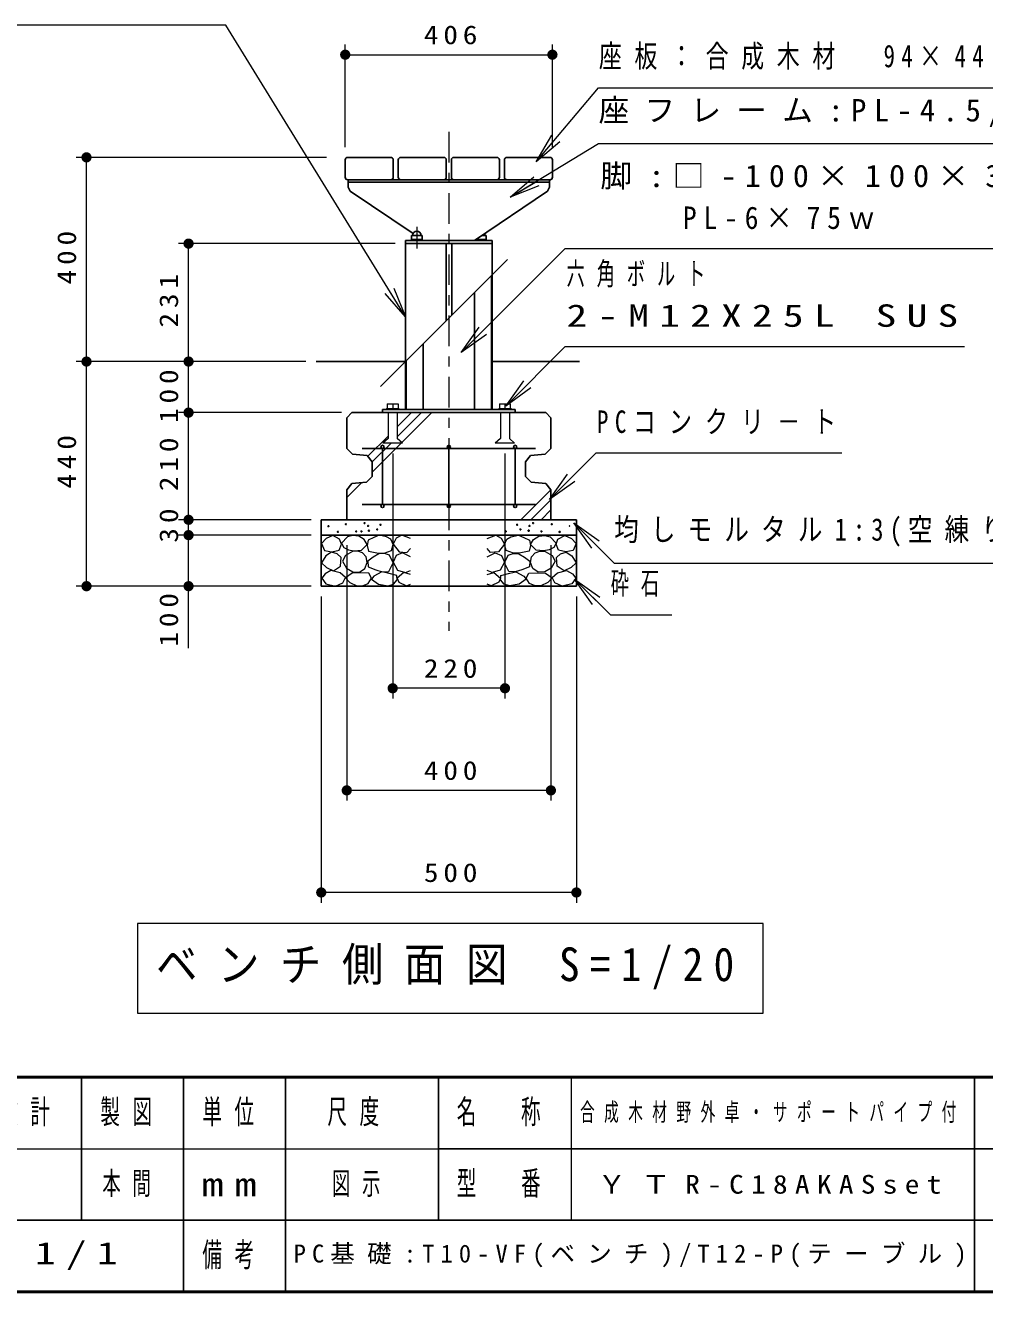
# Model space of a CAD drawing. Units: millimetres on the paper, with parts at other scales. Extents: x -365 to 0, y 0 to 257.
# Drawn here: x -223 to -129, y 0 to 124 of the extents above; entities that cross this region are included whole.
import ezdxf

# ---------------------------------------------------------------- set-up
doc = ezdxf.new("R2010")
doc.units = ezdxf.units.MM
doc.linetypes.add('USER2', pattern=[6, 3, -1, 1, -1])
doc.layers.add('LY_1', color=7, linetype='Continuous', lineweight=25)
doc.layers.add('LY_4', color=7, linetype='Continuous', lineweight=13)
doc.styles.add('ＭＳ ゴシック', font='')
doc.styles.get('ＭＳ ゴシック').set_extended_font_data('MS Gothic')

# ---------------------------------------------------------------- blocks, each defined once
blk = doc.blocks.new('filled_dot')
at = {"color": 0, "linetype": 'Continuous', "lineweight": -2, "const_width": 1.25}
blk.add_lwpolyline([(-0.625, 0, 1), (0.625, 0, 1)], format="xyb", close=True, dxfattribs=at)

msp = doc.modelspace()

# ---------------------------------------------------------------- linework, layer by layer
at = {"layer": 'LY_1', "lineweight": 13}
for p, q in [((-191.651, 112.099), (-191.651, 122.153)), ((-171.351, 112.099), (-171.351, 122.153)), ((-191.651, 121.153), (-171.351, 121.153)), ((-172.949, 110.645), (-171.396, 113.26)), ((-172.949, 110.645), (-171.014, 112.938)), ((-170.632, 112.615), (-172.949, 110.645)), ((-193.501, 111.099), (-218.001, 111.099)), ((-217.001, 91.099), (-217.001, 111.099)), ((-175.491, 107.193), (-173.186, 109.176)), ((-175.491, 107.193), (-172.926, 108.749)), ((-172.667, 108.321), (-175.491, 107.193)), ((-186.751, 102.649), (-208.001, 102.649)), ((-207.001, 91.099), (-207.001, 102.649)), ((-185.751, 95.465), (-187.326, 98.018)), ((-186.9, 98.281), (-185.751, 95.465)), ((-185.751, 95.465), (-187.752, 97.756)), ((-180.282, 91.977), (-178.514, 94.451)), ((-180.282, 91.977), (-178.161, 94.098)), ((-177.807, 93.744), (-180.282, 91.977)), ((-195.501, 91.099), (-218.001, 91.099)), ((-217.001, 69.099), (-217.001, 91.099)), ((-195.501, 91.099), (-208.001, 91.099)), ((-207.001, 86.099), (-207.001, 91.099)), ((-175.93, 86.743), (-174.162, 89.218)), ((-175.93, 86.743), (-173.808, 88.864)), ((-173.455, 88.51), (-175.93, 86.743)), ((-192.001, 86.099), (-208.001, 86.099)), ((-207.001, 75.599), (-207.001, 86.099)), ((-186.551, 83.713), (-184.165, 86.099)), ((-186.551, 84.703), (-185.155, 86.099)), ((-186.117, 83.158), (-183.175, 86.099)), ((-189.434, 81.82), (-187.451, 83.803)), ((-189.002, 80.273), (-186.175, 83.099)), ((-189.002, 81.263), (-187.165, 83.099)), ((-187.001, 82.099), (-187.001, 58.099)), ((-176.001, 82.099), (-176.001, 58.099)), ((-171.637, 77.583), (-169.869, 80.058)), ((-171.637, 77.583), (-169.515, 79.704)), ((-191.502, 77.773), (-190.028, 79.247)), ((-174.442, 75.599), (-171.501, 78.54)), ((-169.162, 79.351), (-171.637, 77.583)), ((-173.452, 75.599), (-171.502, 77.55)), ((-172.462, 75.599), (-171.502, 76.56)), ((-195.001, 75.599), (-208.001, 75.599)), ((-207.001, 74.099), (-207.001, 75.599)), ((-169.244, 75.3), (-167.123, 73.178)), ((-169.244, 75.3), (-166.77, 73.532)), ((-167.477, 72.825), (-169.244, 75.3)), ((-195.001, 74.099), (-208.001, 74.099)), ((-207.001, 63.036), (-207.001, 74.099)), ((-191.501, 73.099), (-191.501, 48.099)), ((-171.501, 73.099), (-171.501, 48.099)), ((-169.183, 69.794), (-167.061, 67.672)), ((-169.183, 69.794), (-166.708, 68.026)), ((-167.415, 67.319), (-169.183, 69.794)), ((-195.001, 69.099), (-218.001, 69.099)), ((-194.001, 68.099), (-194.001, 38.099)), ((-169.001, 68.099), (-169.001, 38.099)), ((-176.001, 59.099), (-187.001, 59.099)), ((-171.501, 49.099), (-191.501, 49.099)), ((-169.001, 39.099), (-194.001, 39.099)), ((-212.008, 36.066), (-212.008, 27.266)), ((-150.708, 36.066), (-212.008, 36.066)), ((-150.708, 27.266), (-150.708, 36.066)), ((-212.008, 27.266), (-150.708, 27.266))]:
    msp.add_line(p, q, dxfattribs=at)
at = {"layer": 'LY_1', "linetype": 'USER2', "lineweight": 13}
for p, q in [((-181.501, 113.599), (-181.501, 64.724)), ((-184.626, 104.287), (-184.626, 102.171))]:
    msp.add_line(p, q, dxfattribs=at)
at = {"layer": 'LY_1'}
for p, q in [((-191.651, 110.849), (-191.651, 109.149)), ((-191.401, 111.099), (-187.201, 111.099)), ((-186.951, 110.849), (-186.951, 109.149)), ((-186.451, 110.849), (-186.451, 109.149)), ((-186.201, 111.099), (-182.001, 111.099)), ((-181.751, 110.849), (-181.751, 109.149)), ((-181.251, 110.849), (-181.251, 109.149)), ((-176.801, 111.099), (-181.001, 111.099)), ((-176.551, 110.849), (-176.551, 109.149)), ((-176.051, 110.849), (-176.051, 109.149)), ((-171.601, 111.099), (-175.801, 111.099)), ((-171.351, 110.849), (-171.351, 109.149)), ((-191.401, 108.899), (-187.201, 108.899)), ((-191.376, 108.899), (-171.501, 108.899)), ((-191.376, 108.899), (-191.376, 108.174)), ((-191.376, 108.674), (-171.626, 108.674)), ((-191.169, 107.784), (-191.376, 108.174)), ((-186.201, 108.899), (-182.001, 108.899)), ((-176.801, 108.899), (-181.001, 108.899)), ((-171.601, 108.899), (-175.801, 108.899)), ((-171.834, 107.784), (-171.626, 108.174)), ((-171.626, 108.899), (-171.626, 108.174)), ((-185.011, 103.63), (-191.169, 107.784)), ((-179.001, 102.949), (-171.834, 107.784)), ((-185.751, 102.949), (-177.251, 102.949)), ((-185.751, 102.949), (-185.751, 86.399)), ((-185.151, 103.449), (-185.151, 102.949)), ((-185.151, 103.449), (-184.101, 103.449)), ((-185.151, 103.049), (-184.101, 103.049)), ((-184.101, 103.449), (-184.101, 102.949)), ((-178.901, 103.017), (-178.901, 102.949)), ((-177.851, 103.049), (-178.853, 103.049)), ((-177.851, 103.449), (-178.26, 103.449)), ((-177.851, 103.449), (-177.851, 102.949)), ((-177.251, 102.949), (-177.251, 86.399)), ((-185.751, 102.649), (-177.251, 102.649)), ((-181.751, 102.649), (-181.751, 95.099)), ((-181.201, 102.649), (-181.201, 95.649)), ((-188.208, 88.642), (-175.748, 101.103)), ((-177.326, 99.524), (-177.326, 86.399)), ((-179.001, 97.849), (-179.001, 86.399)), ((-184.001, 92.849), (-184.001, 86.399)), ((-194.501, 91.099), (-185.751, 91.099)), ((-185.676, 91.174), (-185.676, 86.399)), ((-177.251, 91.099), (-168.685, 91.099)), ((-191.001, 86.099), (-191.501, 85.599)), ((-191.501, 85.599), (-191.501, 82.599)), ((-191.001, 86.099), (-172.001, 86.099)), ((-173.501, 86.099), (-189.501, 86.099)), ((-188.001, 86.399), (-188.001, 86.099)), ((-175.001, 86.399), (-188.001, 86.399)), ((-188.001, 86.399), (-188.001, 86.099)), ((-175.001, 86.399), (-188.001, 86.399)), ((-175.001, 86.399), (-175.001, 86.099)), ((-175.001, 86.399), (-175.001, 86.099)), ((-172.001, 86.099), (-171.501, 85.599)), ((-171.501, 85.599), (-171.501, 82.599)), ((-191.501, 82.599), (-190.946, 82.044)), ((-190.946, 82.044), (-189.499, 81.899)), ((-190.001, 82.599), (-173.001, 82.599)), ((-189.499, 81.899), (-189.001, 81.291)), ((-188.001, 82.599), (-188.001, 77.099)), ((-181.501, 82.599), (-181.501, 77.099)), ((-175.001, 82.599), (-175.001, 77.099)), ((-173.504, 81.899), (-174.001, 81.291)), ((-172.057, 82.044), (-173.504, 81.899)), ((-171.502, 82.599), (-172.057, 82.044)), ((-189.001, 81.291), (-189.001, 79.849)), ((-174.001, 81.291), (-174.001, 79.849)), ((-189.001, 79.849), (-189.557, 79.294)), ((-174.002, 79.849), (-173.446, 79.294)), ((-191.004, 79.149), (-191.502, 78.541)), ((-191.501, 78.541), (-191.501, 75.599)), ((-189.557, 79.294), (-191.004, 79.149)), ((-173.446, 79.294), (-171.999, 79.149)), ((-171.999, 79.149), (-171.502, 78.541)), ((-171.501, 78.541), (-171.501, 75.599)), ((-190.001, 77.099), (-173.001, 77.099)), ((-194.001, 75.599), (-194.001, 69.099)), ((-194.001, 75.599), (-169.001, 75.599)), ((-169.001, 75.599), (-169.001, 69.099)), ((-194.001, 74.099), (-169.001, 74.099)), ((-194.001, 69.099), (-169.001, 69.099))]:
    msp.add_line(p, q, dxfattribs=at)
at = {"layer": 'LY_1', "color": 32, "lineweight": 13}
for p, q in [((-187.526, 86.964), (-187.526, 86.514)), ((-187.526, 86.964), (-186.476, 86.964)), ((-187.001, 86.964), (-187.001, 86.514)), ((-186.476, 86.964), (-186.476, 86.514)), ((-176.526, 86.964), (-176.526, 86.514)), ((-176.526, 86.964), (-175.476, 86.964)), ((-176.001, 86.964), (-176.001, 86.514)), ((-175.476, 86.964), (-175.476, 86.514)), ((-187.601, 86.514), (-187.601, 86.399)), ((-187.601, 86.514), (-186.401, 86.514)), ((-187.451, 86.099), (-187.451, 83.549)), ((-186.551, 86.099), (-186.551, 83.549)), ((-186.401, 86.514), (-186.401, 86.399)), ((-176.601, 86.514), (-176.601, 86.399)), ((-176.601, 86.514), (-175.401, 86.514)), ((-176.451, 86.099), (-176.451, 83.549)), ((-175.551, 86.099), (-175.551, 83.549)), ((-175.401, 86.514), (-175.401, 86.399)), ((-187.452, 83.549), (-187.952, 83.099)), ((-186.051, 83.099), (-186.551, 83.549)), ((-176.452, 83.549), (-176.952, 83.099)), ((-175.051, 83.099), (-175.551, 83.549)), ((-186.051, 83.099), (-187.951, 83.099)), ((-175.051, 83.099), (-176.951, 83.099))]:
    msp.add_line(p, q, dxfattribs=at)
at = {"layer": 'LY_1', "lineweight": 13}
for points in [[(-185.751, 95.465), (-203.364, 124.03), (-227.523, 124.03)], [(-172.949, 110.645), (-166.828, 117.896), (-127.802, 117.896)], [(-175.491, 107.193), (-166.828, 112.448), (-115.826, 112.448)], [(-180.282, 91.977), (-170.09, 102.168), (-121.665, 102.168)], [(-175.93, 86.743), (-170.09, 92.582), (-130.967, 92.582)], [(-171.637, 77.583), (-167.074, 82.145), (-142.988, 82.145)], [(-169.244, 75.3), (-165.309, 71.364), (-123.296, 71.364)], [(-185.251, 73.764), (-186.107, 74.081), (-186.646, 73.812), (-186.962, 73.21), (-186.376, 72.449), (-185.6, 72.386), (-185.251, 72.782)], [(-177.752, 73.764), (-176.896, 74.081), (-176.357, 73.812), (-176.041, 73.21), (-176.627, 72.449), (-177.403, 72.386), (-177.752, 72.782)], [(-185.267, 71.958), (-186.028, 72.354), (-186.661, 72.101), (-186.962, 71.451), (-186.519, 70.675), (-185.758, 70.437), (-185.267, 70.643)], [(-177.736, 71.958), (-176.975, 72.354), (-176.342, 72.101), (-176.041, 71.451), (-176.484, 70.675), (-177.245, 70.437), (-177.736, 70.643)], [(-185.251, 70.231), (-185.917, 70.437), (-186.566, 69.883), (-186.392, 69.487), (-185.663, 69.122), (-185.251, 69.281)], [(-177.752, 70.231), (-177.086, 70.437), (-176.437, 69.883), (-176.611, 69.487), (-177.34, 69.122), (-177.752, 69.281)], [(-169.183, 69.794), (-165.672, 66.283), (-159.644, 66.283)]]:
    msp.add_lwpolyline(points, dxfattribs=at)
for points in [[(-192.879, 74.069), (-193.513, 73.768), (-193.988, 73.293), (-193.687, 72.596), (-192.958, 72.453), (-192.261, 72.612), (-192.008, 73.198), (-192.198, 73.705)], [(-190.908, 74.074), (-191.435, 73.939), (-192.016, 73.303), (-191.786, 72.885), (-191.329, 72.647), (-190.813, 72.574), (-190.07, 72.641), (-189.502, 73.182), (-189.786, 73.682), (-190.32, 73.992)], [(-188.317, 74.084), (-188.854, 73.86), (-189.4, 73.592), (-189.516, 73.091), (-189.382, 72.527), (-188.558, 72.366), (-187.834, 72.321), (-187.109, 72.581), (-186.956, 73.189), (-187.189, 73.699), (-187.592, 73.923)], [(-174.686, 74.084), (-174.149, 73.86), (-173.603, 73.592), (-173.487, 73.091), (-173.621, 72.527), (-174.445, 72.366), (-175.169, 72.321), (-175.894, 72.581), (-176.047, 73.189), (-175.814, 73.699), (-175.411, 73.923)], [(-172.095, 74.074), (-171.568, 73.939), (-170.987, 73.303), (-171.217, 72.885), (-171.674, 72.647), (-172.19, 72.574), (-172.933, 72.641), (-173.501, 73.182), (-173.217, 73.682), (-172.683, 73.992)], [(-170.124, 74.069), (-169.49, 73.768), (-169.015, 73.293), (-169.316, 72.596), (-170.045, 72.453), (-170.742, 72.612), (-170.995, 73.198), (-170.805, 73.705)], [(-193.006, 72.422), (-193.544, 72.073), (-193.988, 71.392), (-193.481, 70.932), (-192.816, 70.616), (-192.119, 71.059), (-192.039, 71.899), (-192.447, 72.261)], [(-191.543, 70.857), (-190.922, 70.512), (-190.246, 70.465), (-189.732, 70.827), (-189.489, 71.425), (-189.6, 71.962), (-189.948, 72.371), (-190.414, 72.536), (-190.948, 72.479), (-191.638, 72.11), (-191.935, 71.533)], [(-188.367, 72.253), (-188.921, 71.956), (-189.448, 71.537), (-189.394, 70.983), (-188.651, 70.713), (-188.016, 70.496), (-187.367, 70.523), (-186.962, 71.388), (-187.313, 72.145), (-187.816, 72.31)], [(-174.636, 72.253), (-174.082, 71.956), (-173.555, 71.537), (-173.609, 70.983), (-174.352, 70.713), (-174.987, 70.496), (-175.636, 70.523), (-176.041, 71.388), (-175.69, 72.145), (-175.187, 72.31)], [(-171.46, 70.857), (-172.081, 70.512), (-172.757, 70.465), (-173.271, 70.827), (-173.514, 71.425), (-173.403, 71.962), (-173.055, 72.371), (-172.589, 72.536), (-172.055, 72.479), (-171.365, 72.11), (-171.068, 71.533)], [(-169.997, 72.422), (-169.459, 72.073), (-169.015, 71.392), (-169.522, 70.932), (-170.187, 70.616), (-170.884, 71.059), (-170.964, 71.899), (-170.556, 72.261)], [(-193.047, 70.625), (-193.615, 70.306), (-193.953, 69.883), (-193.55, 69.317), (-192.607, 69.114), (-191.891, 69.433), (-191.618, 69.938), (-192.157, 70.394)], [(-190.192, 70.418), (-190.975, 70.377), (-191.638, 69.904), (-191.205, 69.445), (-190.516, 69.134), (-189.951, 69.126), (-189.408, 69.35), (-189.07, 69.877), (-189.327, 70.364)], [(-188.076, 70.509), (-188.847, 70.09), (-189.09, 69.793), (-188.401, 69.307), (-187.455, 69.117), (-186.925, 69.301), (-186.576, 69.726), (-186.603, 70.145), (-187.468, 70.374)], [(-174.927, 70.509), (-174.156, 70.09), (-173.913, 69.793), (-174.602, 69.307), (-175.548, 69.117), (-176.078, 69.301), (-176.427, 69.726), (-176.4, 70.145), (-175.535, 70.374)], [(-172.811, 70.418), (-172.028, 70.377), (-171.365, 69.904), (-171.798, 69.445), (-172.487, 69.134), (-173.052, 69.126), (-173.595, 69.35), (-173.933, 69.877), (-173.676, 70.364)], [(-169.956, 70.625), (-169.388, 70.306), (-169.05, 69.883), (-169.453, 69.317), (-170.396, 69.114), (-171.112, 69.433), (-171.385, 69.938), (-170.846, 70.394)]]:
    msp.add_lwpolyline(points, close=True, dxfattribs=at)
at = {"layer": 'LY_1'}
for centre, radius in [((-188.001, 82.749), 0.15), ((-181.501, 82.749), 0.15), ((-175.001, 82.749), 0.15), ((-188.001, 76.949), 0.15), ((-181.501, 76.949), 0.15), ((-175.001, 76.949), 0.15), ((-193.297, 74.964), 0.05), ((-192.363, 74.419), 0.05), ((-191.585, 75.159), 0.05), ((-190.573, 74.458), 0.05), ((-190.07, 74.458), 0.05), ((-189.755, 75.275), 0.05), ((-189.408, 75.003), 0.05), ((-189.327, 74.536), 0.05), ((-188.513, 74.653), 0.05), ((-188.198, 75.12), 0.05), ((-175.933, 74.458), 0.05), ((-174.805, 75.12), 0.05), ((-174.49, 74.653), 0.05), ((-173.676, 74.536), 0.05), ((-173.595, 75.003), 0.05), ((-173.248, 75.275), 0.05), ((-172.43, 74.458), 0.05), ((-171.418, 75.159), 0.05), ((-170.64, 74.419), 0.05)]:
    msp.add_circle(centre, radius, dxfattribs=at)
for centre, radius, start, end in [((-191.401, 110.849), 0.25, 90, 180), ((-187.201, 110.849), 0.25, 0, 90), ((-186.201, 110.849), 0.25, 90, 180), ((-182.001, 110.849), 0.25, 0, 90), ((-181.001, 110.849), 0.25, 90, 180), ((-176.801, 110.849), 0.25, 360, 90), ((-175.801, 110.849), 0.25, 90, 180), ((-171.601, 110.849), 0.25, 360, 90), ((-191.401, 109.149), 0.25, 179.99999, 270), ((-187.201, 109.149), 0.25, 270, 0), ((-186.201, 109.149), 0.25, 179.99999, 270), ((-182.001, 109.149), 0.25, 270, 0), ((-181.001, 109.149), 0.25, 180, 270), ((-176.801, 109.149), 0.25, 270, 0.00001), ((-175.801, 109.149), 0.25, 180, 270), ((-171.601, 109.149), 0.25, 270, 0.00001), ((-184.626, 103.449), 0.425, 359.99999, 179.99999), ((-178.376, 103.449), 0.425, 0.00001, 25.20722), ((-169.706, 74.964), 0.05, 0, 102.06544)]:
    msp.add_arc(centre, radius, start, end, dxfattribs=at)
at = {"layer": 'LY_4', "lineweight": 50}
for p, q in [((-365, 21), (0, 21)), ((-365, 0), (0, 0))]:
    msp.add_line(p, q, dxfattribs=at)
at = {"layer": 'LY_4', "color": 211, "lineweight": 25}
for p, q in [((-217.5, 21), (-217.5, 7)), ((-207.5, 21), (-207.5, 0)), ((-197.5, 21), (-197.5, 7)), ((-182.5, 21), (-182.5, 7)), ((-130, 21), (-130, 0)), ((-182.5, 14), (-70, 14)), ((-237.5, 7), (0, 7))]:
    msp.add_line(p, q, dxfattribs=at)
at = {"layer": 'LY_4'}
for p, q in [((-169.5, 21), (-169.5, 7)), ((-237.5, 14), (-182.5, 14))]:
    msp.add_line(p, q, dxfattribs=at)
at = {"layer": 'LY_4', "lineweight": 25}
msp.add_line((-197.5, 7), (-197.5, 0), dxfattribs=at)

# ---------------------------------------------------------------- block references
at = {"layer": 'LY_1', "lineweight": 13, "xscale": 0.4, "yscale": 0.4}
for p in [(-191.651, 121.153), (-187.001, 59.099), (-191.501, 49.099), (-194.001, 39.099)]:
    msp.add_blockref('filled_dot', p, dxfattribs=at)
for p, rotation in [((-171.351, 121.153), 180), ((-217.001, 111.099), 270), ((-207.001, 102.649), 270), ((-217.001, 91.099), 270), ((-207.001, 91.099), 90), ((-207.001, 91.099), 270), ((-207.001, 86.099), 270), ((-207.001, 86.099), 90), ((-207.001, 75.599), 270), ((-207.001, 75.599), 90), ((-207.001, 74.099), 270), ((-217.001, 69.099), 90), ((-207.001, 69.099), 90), ((-176.001, 59.099), 180), ((-171.501, 49.099), 180), ((-169.001, 39.099), 180)]:
    msp.add_blockref('filled_dot', p, dxfattribs=dict(at, rotation=rotation))

# ---------------------------------------------------------------- texts
at = {"layer": 'LY_1', "style": 'ＭＳ ゴシック'}
for s, insert, char_height, attachment_point in [('\\T1.33;\\W1.15;406', (-181.086, 122.153), 1.833, 8), ('\\T1.55;\\W0.75;座板：合成木材\u300094×44', (-166.802, 120.896), 2.199, 4), ('\\T1.5;座フレーム:PL-4.5/PL-6', (-166.826, 115.448), 2.199, 4), ('\\T1.5;\\W1.05;脚:□-100×100×3.2', (-166.665, 109.168), 2.199, 4), ('\\T1.5;\\W0.9;\u3000\u3000PL-6×75ｗ', (-166.665, 105.168), 2.199, 4), ('\\T1.64;\\W0.6;六角ボルト', (-169.967, 99.582), 2.199, 4), ('\\T1.5;\\W1.35;2-M12X25L\\~SUS', (-169.967, 95.582), 2.199, 4), ('\\T1.57;\\W0.75;PCコンクリ－ト', (-166.988, 85.145), 2.199, 4), ('\\T1.5;\\W0.8;均しモルタル1:3(空練り)', (-165.296, 74.364), 2.199, 4), ('\\T1.64;\\W0.6;砕石', (-165.644, 69.283), 2.199, 4), ('\\T1.33;\\W1.15;220', (-181.086, 60.099), 1.833, 8), ('\\T1.33;\\W1.15;400', (-181.085, 50.099), 1.833, 8), ('\\T1.33;\\W1.15;500', (-181.085, 40.099), 1.833, 8), ('\\T1.5;\\W0.9;ベンチ側面図\\~S=1/20', (-181.358, 31.666), 3.299, 5), ('\\T1.64;\\W0.6;合成木材野外卓・サポートパイプ付', (-149.75, 17.5), 1.76, 5), ('\\T1.64;\\W0.6;本間', (-212.5, 10.5), 2.199, 5), ('\\T1.64;\\W0.6;図示', (-190, 10.5), 2.199, 5), ('\\T1.5;\\W1.15;ＹＴR-C18AKASset', (-149.75, 10.5), 1.833, 5), ('\\T1.5;\\W1.35;1/1', (-217.5, 3.5), 2.199, 5), ('\\T1.5;PC基礎:T10-VF(ベンチ)/T12-P(テーブル)', (-196.7, 3.5), 1.76, 4)]:
    msp.add_mtext(s, dxfattribs=dict(at, insert=insert, char_height=char_height, attachment_point=attachment_point))
at = {"layer": 'LY_1', "char_height": 1.833, "attachment_point": 8, "rotation": 90, "style": 'ＭＳ ゴシック'}
for s, insert in [('\\T1.33;\\W1.15;400', (-218.001, 101.516)), ('\\T1.33;\\W1.15;231', (-208.001, 97.291)), ('\\T1.33;\\W1.15;100', (-208.001, 87.945)), ('\\T1.33;\\W1.15;440', (-218.001, 81.514)), ('\\T1.33;\\W1.15;210', (-208.001, 81.27)), ('\\T1.34;\\W1.15;30', (-208.001, 75.277)), ('\\T1.33;\\W1.15;100', (-208.001, 66.036))]:
    msp.add_mtext(s, dxfattribs=dict(at, insert=insert))
at = {"layer": 'LY_4', "color": 4, "char_height": 2.346, "attachment_point": 5, "style": 'ＭＳ ゴシック'}
for s, insert in [('\\T1.64;\\W0.6;設計', (-222.5, 17.5)), ('\\T1.64;\\W0.6;製図', (-212.5, 17.5)), ('\\T1.64;\\W0.6;単位', (-202.5, 17.5)), ('\\T1.64;\\W0.6;尺度', (-190.25, 17.5)), ('\\T1.64;\\W0.6;名\u3000称', (-176, 17.5)), ('\\T1.64;\\W0.6;型\u3000番', (-176, 10.5)), ('\\T1.5;\\W1.35;mm', (-202.5, 10.5)), ('\\T1.64;\\W0.6;備考', (-202.5, 3.5))]:
    msp.add_mtext(s, dxfattribs=dict(at, insert=insert))

doc.saveas('drawing.dxf')
